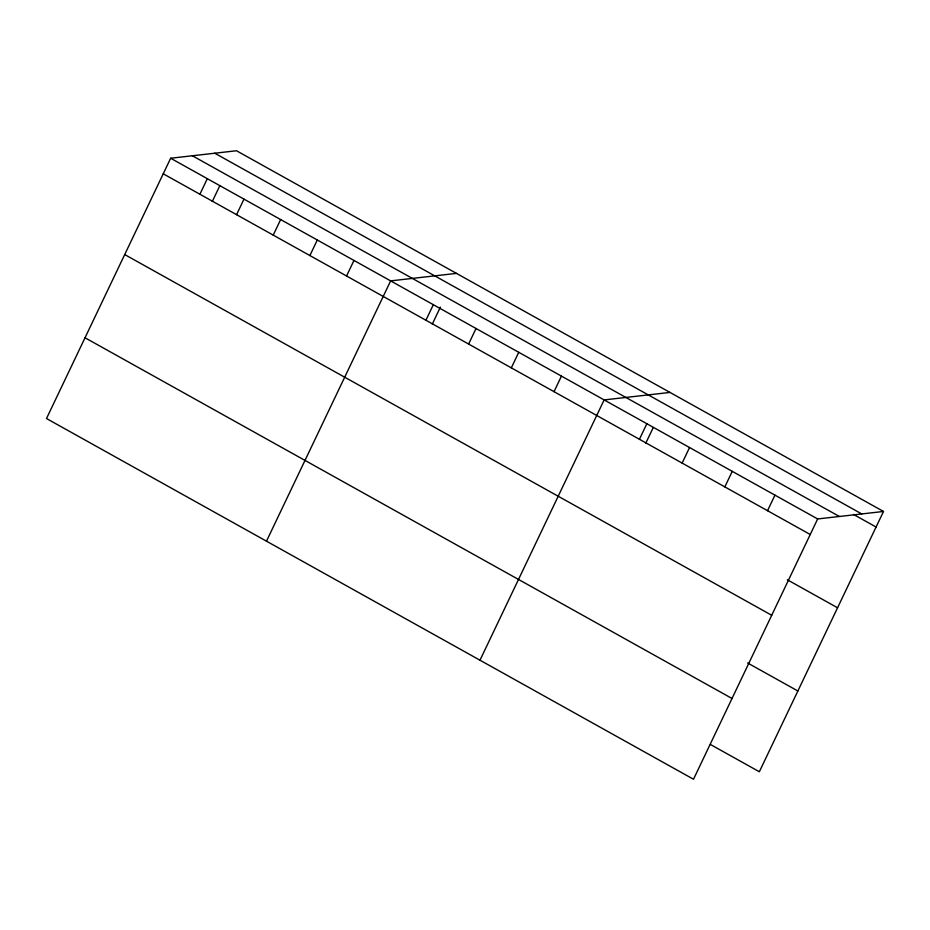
<?xml version="1.0" encoding="UTF-8"?>
<svg xmlns="http://www.w3.org/2000/svg" width="930" height="930" viewBox="0 0 930 930"><rect width="100%" height="100%" fill="white"/><g stroke="black" fill="none" stroke-linecap="round" stroke-linejoin="round"><path stroke-width="1.4" d="M883.5 511.465L236.499 150.753L170.655 158.24L46.5 418.535L693.501 779.247L817.656 518.952L883.5 511.465L759.345 771.761L710.369 744.453M199.904 194.242L207.32 178.688M212.307 201.473L219.759 185.837M236.557 214.679L243.986 199.125M273.222 235.116L280.639 219.561M309.888 255.552L317.304 240.01M346.553 276.001L353.97 260.447M266.48 541.179L390.635 280.883L456.479 273.385M425.917 320.246L433.334 304.691M432.287 324.117L440.367 307.179M468.615 344.053L476.032 328.499M511.326 367.862L518.742 352.307M554.024 391.67L561.441 376.115M479.985 660.219L604.14 399.923L669.995 392.425M639.422 439.286L646.85 423.731M645.792 443.157L653.255 427.521M682.132 463.094L689.548 447.539M724.83 486.901L732.247 471.347M767.529 510.71L774.946 495.155M214.772 153.218L861.773 513.941M853.473 514.418L876.083 527.019M192.382 155.763L839.383 516.487M170.655 158.24L817.656 518.952M163.238 173.794L810.228 534.506M787.326 579.774L837.558 607.778M124.713 254.564L771.714 615.276M747.627 662.985L797.87 690.99M85.025 337.776L732.015 698.488"/></g></svg>
